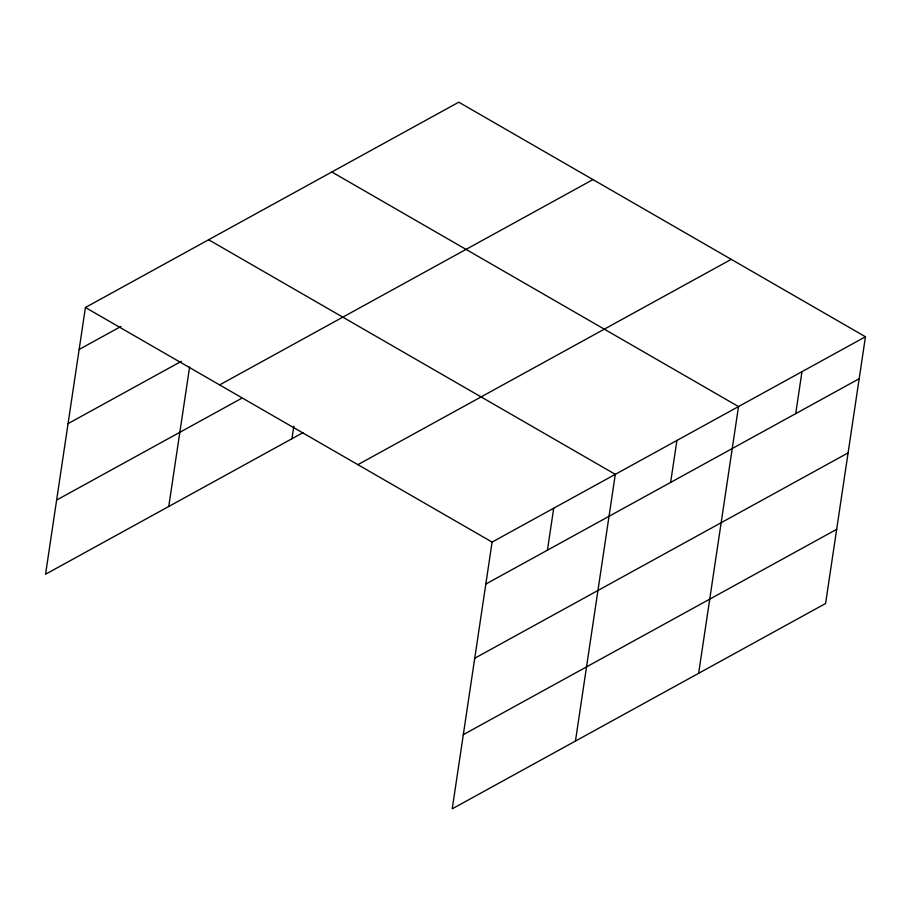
<?xml version="1.0" encoding="UTF-8"?>
<svg xmlns="http://www.w3.org/2000/svg" width="911" height="911" viewBox="0 0 911 911"><rect width="100%" height="100%" fill="white"/><g stroke="black" fill="none" stroke-linecap="round" stroke-linejoin="round"><path stroke-width="1.37" d="M865.45 336.763L492.099 542.091L452.232 808.82L825.582 603.503L865.45 336.763L458.768 102.18L85.418 307.497L45.55 574.237L303.158 432.566M168.751 506.482L189.602 366.996M291.964 438.726L293.843 426.132M547.431 550.176L553.706 508.213M575.445 741.064L615.301 474.335L208.619 239.741M670.633 482.42L676.907 440.457M698.646 673.309L738.514 406.579L331.832 171.985M795.713 413.64L801.976 371.677M79.143 349.46L121.038 326.423M68.052 423.638L181.403 361.303M219.619 384.909L592.97 179.592M56.63 500.059L241.449 398.426M357.886 464.667L731.248 259.35M485.825 584.053L859.175 378.737M474.745 658.232L848.095 452.904M463.323 734.653L836.674 529.325M85.418 307.497L492.099 542.091"/></g></svg>
